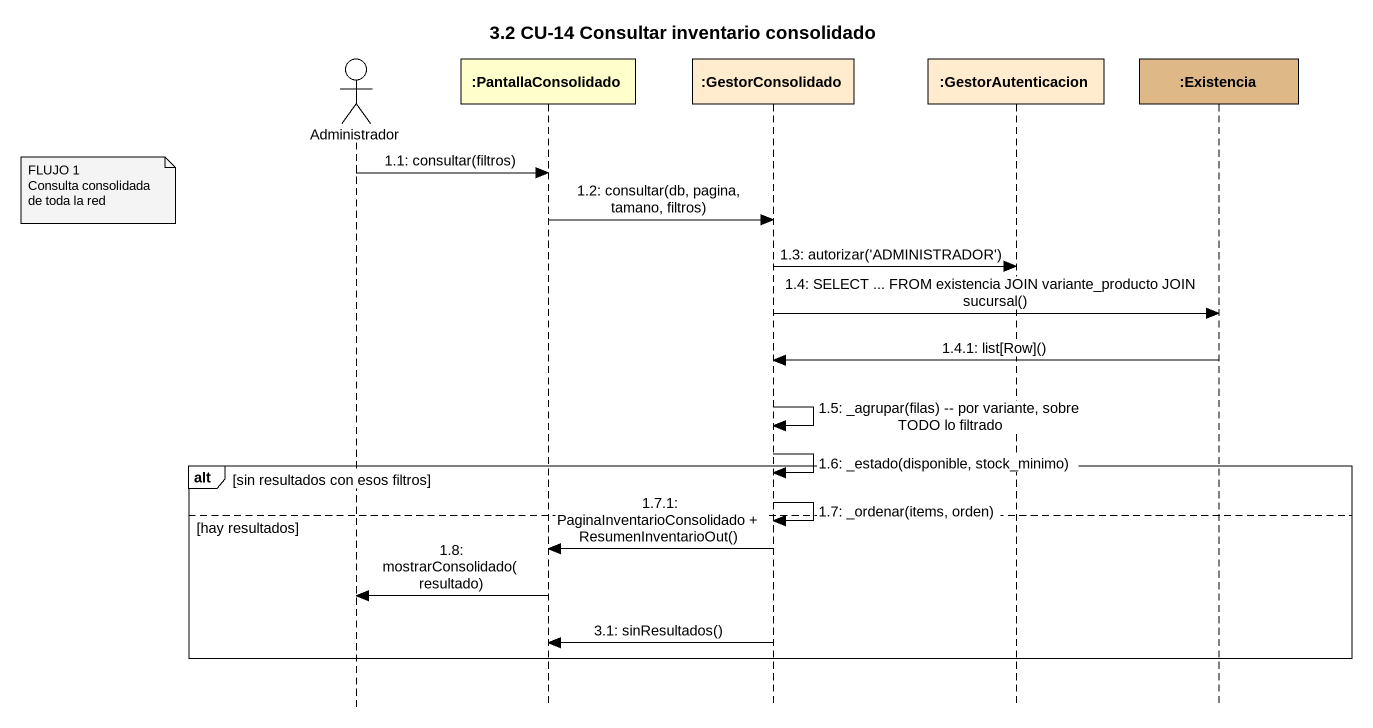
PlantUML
@startuml
title 3.2 CU-14 Consultar inventario consolidado
hide footbox
actor Administrador
participant ":PantallaConsolidado" as PantallaConsolidado
participant ":GestorConsolidado" as GestorConsolidado #FFEBCD
participant ":GestorAutenticacion" as GestorAutenticacion #FFEBCD
participant ":Existencia" as Existencia #DEB887

Administrador -> PantallaConsolidado : 1.1: consultar(filtros)
note left of Administrador
  FLUJO 1
  Consulta consolidada
  de toda la red
end note
PantallaConsolidado -> GestorConsolidado : 1.2: consultar(db, pagina, tamano, filtros)
GestorConsolidado -> GestorAutenticacion : 1.3: autorizar('ADMINISTRADOR')
GestorConsolidado -> Existencia : 1.4: SELECT ... FROM existencia JOIN variante_producto JOIN sucursal()
Existencia -> GestorConsolidado : 1.4.1: list[Row]()
GestorConsolidado -> GestorConsolidado : 1.5: _agrupar(filas) -- por variante, sobre TODO lo filtrado
GestorConsolidado -> GestorConsolidado : 1.6: _estado(disponible, stock_minimo)
alt sin resultados con esos filtros
  GestorConsolidado -> GestorConsolidado : 1.7: _ordenar(items, orden)
else hay resultados
  GestorConsolidado -> PantallaConsolidado : 1.7.1: PaginaInventarioConsolidado + ResumenInventarioOut()
  PantallaConsolidado -> Administrador : 1.8: mostrarConsolidado(resultado)
  GestorConsolidado -> PantallaConsolidado : 3.1: sinResultados()
end
@enduml
